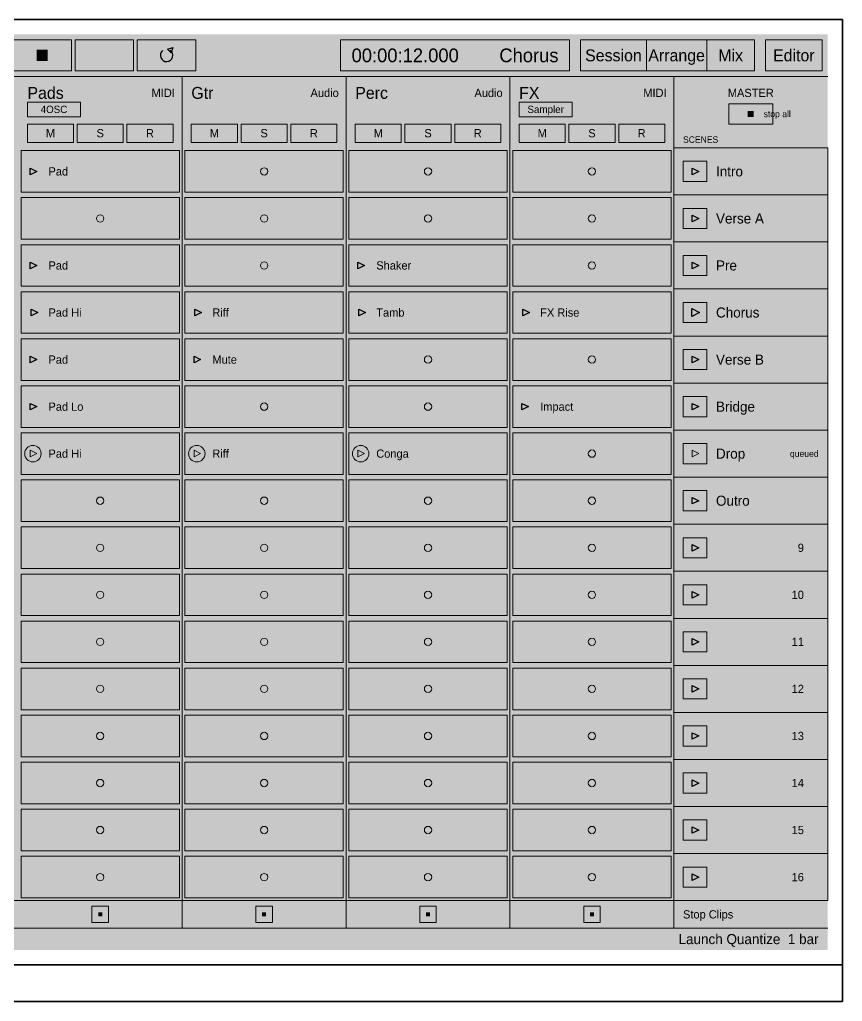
# Model space of a CAD drawing. Extents: x -16 to 1616, y -1056 to 16.
# Drawn here: x 718 to 1616, y -1056 to 16 of the extents above; entities that cross this region are included whole.
import ezdxf
from ezdxf.enums import TextEntityAlignment as Align

# ---------------------------------------------------------------- set-up
doc = ezdxf.new("R2010")
doc.units = 0
for name, color, linetype, lineweight, true_color in [('FORGE-SHEET', 7, 'Continuous', 35, 0x9aa2a8), ('UI-ACCENT', 7, 'Continuous', 18, 0xe0902f), ('UI-CLIP', 7, 'Continuous', 13, 0x2d3135), ('UI-GHOST', 7, 'Continuous', 9, 0x555c62), ('UI-HAIRLINE', 7, 'Continuous', 9, 0x34383c), ('UI-RECORD', 7, 'Continuous', 18, 0xe24b4a)]:
    doc.layers.add(name, color=color, linetype=linetype, lineweight=lineweight, true_color=true_color)
for name, color, linetype, true_color in [('UI-PANEL-BG', 7, 'Continuous', 0x232629), ('UI-RAISED', 7, 'Continuous', 0x2d3135), ('UI-SHELL-BG', 7, 'Continuous', 0x1a1c1e), ('UI-TEXT', 7, 'Continuous', 0xd6d9dc), ('UI-TEXT-SEC', 7, 'Continuous', 0x8a9095)]:
    doc.layers.add(name, color=color, linetype=linetype, true_color=true_color)

msp = doc.modelspace()

# ---------------------------------------------------------------- hatches: boundary and pattern name
at = {"layer": 'UI-ACCENT'}
h = msp.add_hatch(color=256, dxfattribs=at)
h.dxf.hatch_style = 1
h.paths.add_polyline_path([(1330, -6), (1402, -6), (1402, -40), (1330, -40)])
at = {"layer": 'UI-ACCENT', "true_color": 0xe0902f}
h = msp.add_hatch(color=7, dxfattribs=at)
h.dxf.hatch_style = 1
edge = h.paths.add_edge_path()
edge.add_arc((732, -303.8), 9, 0, 360)
h = msp.add_hatch(color=7, dxfattribs=at)
h.dxf.hatch_style = 1
edge = h.paths.add_edge_path()
edge.add_arc((911, -303.8), 9, 0, 360)
h = msp.add_hatch(color=7, dxfattribs=at)
h.dxf.hatch_style = 1
edge = h.paths.add_edge_path()
edge.add_arc((1090, -303.8), 9, 0, 360)
h = msp.add_hatch(color=7, dxfattribs=at)
h.dxf.hatch_style = 1
edge = h.paths.add_edge_path()
edge.add_arc((1269, -303.8), 9, 0, 360)
at = {"layer": 'UI-ACCENT'}
h = msp.add_hatch(color=256, dxfattribs=at)
h.dxf.hatch_style = 1
h.paths.add_polyline_path([(1442, -292.8), (1468, -292.8), (1468, -314.8), (1442, -314.8)])
h = msp.add_hatch(color=256, dxfattribs=at)
h.dxf.hatch_style = 1
h.paths.add_polyline_path([(803.3, -958.8), (807.7, -958.8), (807.7, -963.2), (803.3, -963.2)])
h = msp.add_hatch(color=256, dxfattribs=at)
h.dxf.hatch_style = 1
h.paths.add_polyline_path([(982.3, -958.8), (986.7, -958.8), (986.7, -963.2), (982.3, -963.2)])
h = msp.add_hatch(color=256, dxfattribs=at)
h.dxf.hatch_style = 1
h.paths.add_polyline_path([(1161.3, -958.8), (1165.7, -958.8), (1165.7, -963.2), (1161.3, -963.2)])
h = msp.add_hatch(color=256, dxfattribs=at)
h.dxf.hatch_style = 1
h.paths.add_polyline_path([(1340.3, -958.8), (1344.7, -958.8), (1344.7, -963.2), (1340.3, -963.2)])
at = {"layer": 'UI-CLIP', "true_color": 0xc95b6b}
h = msp.add_hatch(color=7, dxfattribs=at)
h.dxf.hatch_style = 1
h.paths.add_polyline_path([(716, -46), (895, -46), (895, -51), (716, -51)])
at = {"layer": 'UI-CLIP', "true_color": 0x5a86c4}
h = msp.add_hatch(color=7, dxfattribs=at)
h.dxf.hatch_style = 1
h.paths.add_polyline_path([(895, -46), (1074, -46), (1074, -51), (895, -51)])
at = {"layer": 'UI-CLIP', "true_color": 0xb7a04a}
h = msp.add_hatch(color=7, dxfattribs=at)
h.dxf.hatch_style = 1
h.paths.add_polyline_path([(1074, -46), (1253, -46), (1253, -51), (1074, -51)])
at = {"layer": 'UI-CLIP', "true_color": 0x7c8a95}
h = msp.add_hatch(color=7, dxfattribs=at)
h.dxf.hatch_style = 1
h.paths.add_polyline_path([(1253, -46), (1432, -46), (1432, -51), (1253, -51)])
at = {"layer": 'UI-CLIP', "true_color": 0xe0902f}
h = msp.add_hatch(color=7, dxfattribs=at)
h.dxf.hatch_style = 1
h.paths.add_polyline_path([(1432, -46), (1600, -46), (1600, -51), (1432, -51)])
at = {"layer": 'UI-CLIP', "true_color": 0x713a42}
h = msp.add_hatch(color=7, dxfattribs=at)
h.dxf.hatch_style = 1
h.paths.add_polyline_path([(719, -127), (892, -127), (892, -172.4), (719, -172.4)])
h = msp.add_hatch(color=7, dxfattribs=at)
h.dxf.hatch_style = 1
h.paths.add_polyline_path([(719, -229.8), (892, -229.8), (892, -275.1), (719, -275.1)])
at = {"layer": 'UI-CLIP', "true_color": 0x685d32}
h = msp.add_hatch(color=7, dxfattribs=at)
h.dxf.hatch_style = 1
h.paths.add_polyline_path([(1077, -229.8), (1250, -229.8), (1250, -275.1), (1077, -275.1)])
at = {"layer": 'UI-CLIP', "true_color": 0x713a42}
h = msp.add_hatch(color=7, dxfattribs=at)
h.dxf.hatch_style = 1
h.paths.add_polyline_path([(719, -281.1), (892, -281.1), (892, -326.5), (719, -326.5)])
at = {"layer": 'UI-CLIP', "true_color": 0x3a506f}
h = msp.add_hatch(color=7, dxfattribs=at)
h.dxf.hatch_style = 1
h.paths.add_polyline_path([(898, -281.1), (1071, -281.1), (1071, -326.5), (898, -326.5)])
at = {"layer": 'UI-CLIP', "true_color": 0x685d32}
h = msp.add_hatch(color=7, dxfattribs=at)
h.dxf.hatch_style = 1
h.paths.add_polyline_path([(1077, -281.1), (1250, -281.1), (1250, -326.5), (1077, -326.5)])
at = {"layer": 'UI-CLIP', "true_color": 0x4b5257}
h = msp.add_hatch(color=7, dxfattribs=at)
h.dxf.hatch_style = 1
h.paths.add_polyline_path([(1256, -281.1), (1429, -281.1), (1429, -326.5), (1256, -326.5)])
at = {"layer": 'UI-CLIP', "true_color": 0xe0902f}
h = msp.add_hatch(color=7, dxfattribs=at)
h.dxf.hatch_style = 1
h.paths.add_polyline_path([(719, -323.5), (796.9, -323.5), (796.9, -326.5), (719, -326.5)])
h = msp.add_hatch(color=7, dxfattribs=at)
h.dxf.hatch_style = 1
h.paths.add_polyline_path([(898, -323.5), (975.9, -323.5), (975.9, -326.5), (898, -326.5)])
h = msp.add_hatch(color=7, dxfattribs=at)
h.dxf.hatch_style = 1
h.paths.add_polyline_path([(1077, -323.5), (1154.8, -323.5), (1154.8, -326.5), (1077, -326.5)])
h = msp.add_hatch(color=7, dxfattribs=at)
h.dxf.hatch_style = 1
h.paths.add_polyline_path([(1256, -323.5), (1333.8, -323.5), (1333.8, -326.5), (1256, -326.5)])
at = {"layer": 'UI-CLIP', "true_color": 0x713a42}
h = msp.add_hatch(color=7, dxfattribs=at)
h.dxf.hatch_style = 1
h.paths.add_polyline_path([(719, -332.5), (892, -332.5), (892, -377.9), (719, -377.9)])
at = {"layer": 'UI-CLIP', "true_color": 0x3a506f}
h = msp.add_hatch(color=7, dxfattribs=at)
h.dxf.hatch_style = 1
h.paths.add_polyline_path([(898, -332.5), (1071, -332.5), (1071, -377.9), (898, -377.9)])
at = {"layer": 'UI-CLIP', "true_color": 0x713a42}
h = msp.add_hatch(color=7, dxfattribs=at)
h.dxf.hatch_style = 1
h.paths.add_polyline_path([(719, -383.9), (892, -383.9), (892, -429.2), (719, -429.2)])
at = {"layer": 'UI-CLIP', "true_color": 0x4b5257}
h = msp.add_hatch(color=7, dxfattribs=at)
h.dxf.hatch_style = 1
h.paths.add_polyline_path([(1256, -383.9), (1429, -383.9), (1429, -429.2), (1256, -429.2)])
at = {"layer": 'UI-CLIP', "true_color": 0x713a42}
h = msp.add_hatch(color=7, dxfattribs=at)
h.dxf.hatch_style = 1
h.paths.add_polyline_path([(719, -435.2), (892, -435.2), (892, -480.6), (719, -480.6)])
at = {"layer": 'UI-CLIP', "true_color": 0x3a506f}
h = msp.add_hatch(color=7, dxfattribs=at)
h.dxf.hatch_style = 1
h.paths.add_polyline_path([(898, -435.2), (1071, -435.2), (1071, -480.6), (898, -480.6)])
at = {"layer": 'UI-CLIP', "true_color": 0x685d32}
h = msp.add_hatch(color=7, dxfattribs=at)
h.dxf.hatch_style = 1
h.paths.add_polyline_path([(1077, -435.2), (1250, -435.2), (1250, -480.6), (1077, -480.6)])
at = {"layer": 'UI-PANEL-BG'}
h = msp.add_hatch(color=256, dxfattribs=at)
h.dxf.hatch_style = 1
h.paths.add_polyline_path([(0, 0), (1600, 0), (1600, -46), (0, -46)])
h = msp.add_hatch(color=256, dxfattribs=at)
h.dxf.hatch_style = 1
h.paths.add_polyline_path([(716, -46), (895, -46), (895, -124), (716, -124)])
h = msp.add_hatch(color=256, dxfattribs=at)
h.dxf.hatch_style = 1
h.paths.add_polyline_path([(895, -46), (1074, -46), (1074, -124), (895, -124)])
h = msp.add_hatch(color=256, dxfattribs=at)
h.dxf.hatch_style = 1
h.paths.add_polyline_path([(1074, -46), (1253, -46), (1253, -124), (1074, -124)])
h = msp.add_hatch(color=256, dxfattribs=at)
h.dxf.hatch_style = 1
h.paths.add_polyline_path([(1253, -46), (1432, -46), (1432, -124), (1253, -124)])
h = msp.add_hatch(color=256, dxfattribs=at)
h.dxf.hatch_style = 1
h.paths.add_polyline_path([(1432, -46), (1600, -46), (1600, -124), (1432, -124)])
h = msp.add_hatch(color=256, dxfattribs=at)
h.dxf.hatch_style = 1
h.paths.add_polyline_path([(1432, -124), (1600, -124), (1600, -175.4), (1432, -175.4)])
h = msp.add_hatch(color=256, dxfattribs=at)
h.dxf.hatch_style = 1
h.paths.add_polyline_path([(1432, -175.4), (1600, -175.4), (1600, -226.8), (1432, -226.8)])
h = msp.add_hatch(color=256, dxfattribs=at)
h.dxf.hatch_style = 1
h.paths.add_polyline_path([(1432, -226.8), (1600, -226.8), (1600, -278.1), (1432, -278.1)])
h = msp.add_hatch(color=256, dxfattribs=at)
h.dxf.hatch_style = 1
h.paths.add_polyline_path([(1432, -278.1), (1600, -278.1), (1600, -329.5), (1432, -329.5)])
h = msp.add_hatch(color=256, dxfattribs=at)
h.dxf.hatch_style = 1
h.paths.add_polyline_path([(1432, -329.5), (1600, -329.5), (1600, -380.9), (1432, -380.9)])
h = msp.add_hatch(color=256, dxfattribs=at)
h.dxf.hatch_style = 1
h.paths.add_polyline_path([(1432, -380.9), (1600, -380.9), (1600, -432.2), (1432, -432.2)])
h = msp.add_hatch(color=256, dxfattribs=at)
h.dxf.hatch_style = 1
h.paths.add_polyline_path([(1432, -432.2), (1600, -432.2), (1600, -483.6), (1432, -483.6)])
h = msp.add_hatch(color=256, dxfattribs=at)
h.dxf.hatch_style = 1
h.paths.add_polyline_path([(1432, -483.6), (1600, -483.6), (1600, -535), (1432, -535)])
h = msp.add_hatch(color=256, dxfattribs=at)
h.dxf.hatch_style = 1
h.paths.add_polyline_path([(1432, -535), (1600, -535), (1600, -586.4), (1432, -586.4)])
h = msp.add_hatch(color=256, dxfattribs=at)
h.dxf.hatch_style = 1
h.paths.add_polyline_path([(1432, -586.4), (1600, -586.4), (1600, -637.8), (1432, -637.8)])
h = msp.add_hatch(color=256, dxfattribs=at)
h.dxf.hatch_style = 1
h.paths.add_polyline_path([(1432, -637.8), (1600, -637.8), (1600, -689.1), (1432, -689.1)])
h = msp.add_hatch(color=256, dxfattribs=at)
h.dxf.hatch_style = 1
h.paths.add_polyline_path([(1432, -689.1), (1600, -689.1), (1600, -740.5), (1432, -740.5)])
h = msp.add_hatch(color=256, dxfattribs=at)
h.dxf.hatch_style = 1
h.paths.add_polyline_path([(1432, -740.5), (1600, -740.5), (1600, -791.9), (1432, -791.9)])
h = msp.add_hatch(color=256, dxfattribs=at)
h.dxf.hatch_style = 1
h.paths.add_polyline_path([(1432, -791.9), (1600, -791.9), (1600, -843.2), (1432, -843.2)])
h = msp.add_hatch(color=256, dxfattribs=at)
h.dxf.hatch_style = 1
h.paths.add_polyline_path([(1432, -843.2), (1600, -843.2), (1600, -894.6), (1432, -894.6)])
h = msp.add_hatch(color=256, dxfattribs=at)
h.dxf.hatch_style = 1
h.paths.add_polyline_path([(1432, -894.6), (1600, -894.6), (1600, -946), (1432, -946)])
h = msp.add_hatch(color=256, dxfattribs=at)
h.dxf.hatch_style = 1
h.paths.add_polyline_path([(0, -946), (1600, -946), (1600, -976), (0, -976)])
h = msp.add_hatch(color=256, dxfattribs=at)
h.dxf.hatch_style = 1
h.paths.add_polyline_path([(0, -976), (1600, -976), (1600, -1000), (0, -1000)])
at = {"layer": 'UI-RAISED'}
h = msp.add_hatch(color=256, dxfattribs=at)
h.dxf.hatch_style = 1
h.paths.add_polyline_path([(710, -6), (774, -6), (774, -40), (710, -40)])
h = msp.add_hatch(color=256, dxfattribs=at)
h.dxf.hatch_style = 1
h.paths.add_polyline_path([(778, -6), (842, -6), (842, -40), (778, -40)])
h = msp.add_hatch(color=256, dxfattribs=at)
h.dxf.hatch_style = 1
h.paths.add_polyline_path([(846, -6), (910, -6), (910, -40), (846, -40)])
h = msp.add_hatch(color=256, dxfattribs=at)
h.dxf.hatch_style = 1
h.paths.add_polyline_path([(1068, -6), (1318, -6), (1318, -40), (1068, -40)])
h = msp.add_hatch(color=256, dxfattribs=at)
h.dxf.hatch_style = 1
h.paths.add_polyline_path([(1402, -6), (1468, -6), (1468, -40), (1402, -40)])
h = msp.add_hatch(color=256, dxfattribs=at)
h.dxf.hatch_style = 1
h.paths.add_polyline_path([(1468, -6), (1520, -6), (1520, -40), (1468, -40)])
h = msp.add_hatch(color=256, dxfattribs=at)
h.dxf.hatch_style = 1
h.paths.add_polyline_path([(1532, -6), (1594, -6), (1594, -40), (1532, -40)])
h = msp.add_hatch(color=256, dxfattribs=at)
h.dxf.hatch_style = 1
h.paths.add_polyline_path([(726, -74), (784, -74), (784, -90), (726, -90)])
h = msp.add_hatch(color=256, dxfattribs=at)
h.dxf.hatch_style = 1
h.paths.add_polyline_path([(1263, -74), (1321, -74), (1321, -90), (1263, -90)])
h = msp.add_hatch(color=256, dxfattribs=at)
h.dxf.hatch_style = 1
h.paths.add_polyline_path([(1492, -76), (1540, -76), (1540, -98), (1492, -98)])
h = msp.add_hatch(color=256, dxfattribs=at)
h.dxf.hatch_style = 1
h.paths.add_polyline_path([(726, -98), (776.3, -98), (776.3, -118), (726, -118)])
h = msp.add_hatch(color=256, dxfattribs=at)
h.dxf.hatch_style = 1
h.paths.add_polyline_path([(780.3, -98), (830.7, -98), (830.7, -118), (780.3, -118)])
h = msp.add_hatch(color=256, dxfattribs=at)
h.dxf.hatch_style = 1
h.paths.add_polyline_path([(834.7, -98), (885, -98), (885, -118), (834.7, -118)])
h = msp.add_hatch(color=256, dxfattribs=at)
h.dxf.hatch_style = 1
h.paths.add_polyline_path([(905, -98), (955.3, -98), (955.3, -118), (905, -118)])
h = msp.add_hatch(color=256, dxfattribs=at)
h.dxf.hatch_style = 1
h.paths.add_polyline_path([(959.3, -98), (1009.7, -98), (1009.7, -118), (959.3, -118)])
h = msp.add_hatch(color=256, dxfattribs=at)
h.dxf.hatch_style = 1
h.paths.add_polyline_path([(1013.7, -98), (1064, -98), (1064, -118), (1013.7, -118)])
h = msp.add_hatch(color=256, dxfattribs=at)
h.dxf.hatch_style = 1
h.paths.add_polyline_path([(1084, -98), (1134.3, -98), (1134.3, -118), (1084, -118)])
h = msp.add_hatch(color=256, dxfattribs=at)
h.dxf.hatch_style = 1
h.paths.add_polyline_path([(1138.3, -98), (1188.7, -98), (1188.7, -118), (1138.3, -118)])
h = msp.add_hatch(color=256, dxfattribs=at)
h.dxf.hatch_style = 1
h.paths.add_polyline_path([(1192.7, -98), (1243, -98), (1243, -118), (1192.7, -118)])
h = msp.add_hatch(color=256, dxfattribs=at)
h.dxf.hatch_style = 1
h.paths.add_polyline_path([(1263, -98), (1313.3, -98), (1313.3, -118), (1263, -118)])
h = msp.add_hatch(color=256, dxfattribs=at)
h.dxf.hatch_style = 1
h.paths.add_polyline_path([(1317.3, -98), (1367.7, -98), (1367.7, -118), (1317.3, -118)])
h = msp.add_hatch(color=256, dxfattribs=at)
h.dxf.hatch_style = 1
h.paths.add_polyline_path([(1371.7, -98), (1422, -98), (1422, -118), (1371.7, -118)])
h = msp.add_hatch(color=256, dxfattribs=at)
h.dxf.hatch_style = 1
h.paths.add_polyline_path([(1442, -138.7), (1468, -138.7), (1468, -160.7), (1442, -160.7)])
h = msp.add_hatch(color=256, dxfattribs=at)
h.dxf.hatch_style = 1
h.paths.add_polyline_path([(1442, -190.1), (1468, -190.1), (1468, -212.1), (1442, -212.1)])
h = msp.add_hatch(color=256, dxfattribs=at)
h.dxf.hatch_style = 1
h.paths.add_polyline_path([(1442, -241.4), (1468, -241.4), (1468, -263.4), (1442, -263.4)])
h = msp.add_hatch(color=256, dxfattribs=at)
h.dxf.hatch_style = 1
h.paths.add_polyline_path([(1442, -344.2), (1468, -344.2), (1468, -366.2), (1442, -366.2)])
h = msp.add_hatch(color=256, dxfattribs=at)
h.dxf.hatch_style = 1
h.paths.add_polyline_path([(1442, -395.6), (1468, -395.6), (1468, -417.6), (1442, -417.6)])
h = msp.add_hatch(color=256, dxfattribs=at)
h.dxf.hatch_style = 1
h.paths.add_polyline_path([(1442, -446.9), (1468, -446.9), (1468, -468.9), (1442, -468.9)])
h = msp.add_hatch(color=256, dxfattribs=at)
h.dxf.hatch_style = 1
h.paths.add_polyline_path([(1442, -498.3), (1468, -498.3), (1468, -520.3), (1442, -520.3)])
h = msp.add_hatch(color=256, dxfattribs=at)
h.dxf.hatch_style = 1
h.paths.add_polyline_path([(1442, -549.7), (1468, -549.7), (1468, -571.7), (1442, -571.7)])
h = msp.add_hatch(color=256, dxfattribs=at)
h.dxf.hatch_style = 1
h.paths.add_polyline_path([(1442, -601.1), (1468, -601.1), (1468, -623.1), (1442, -623.1)])
h = msp.add_hatch(color=256, dxfattribs=at)
h.dxf.hatch_style = 1
h.paths.add_polyline_path([(1442, -652.4), (1468, -652.4), (1468, -674.4), (1442, -674.4)])
h = msp.add_hatch(color=256, dxfattribs=at)
h.dxf.hatch_style = 1
h.paths.add_polyline_path([(1442, -703.8), (1468, -703.8), (1468, -725.8), (1442, -725.8)])
h = msp.add_hatch(color=256, dxfattribs=at)
h.dxf.hatch_style = 1
h.paths.add_polyline_path([(1442, -755.2), (1468, -755.2), (1468, -777.2), (1442, -777.2)])
h = msp.add_hatch(color=256, dxfattribs=at)
h.dxf.hatch_style = 1
h.paths.add_polyline_path([(1442, -806.6), (1468, -806.6), (1468, -828.6), (1442, -828.6)])
h = msp.add_hatch(color=256, dxfattribs=at)
h.dxf.hatch_style = 1
h.paths.add_polyline_path([(1442, -857.9), (1468, -857.9), (1468, -879.9), (1442, -879.9)])
h = msp.add_hatch(color=256, dxfattribs=at)
h.dxf.hatch_style = 1
h.paths.add_polyline_path([(1442, -909.3), (1468, -909.3), (1468, -931.3), (1442, -931.3)])
h = msp.add_hatch(color=256, dxfattribs=at)
h.dxf.hatch_style = 1
h.paths.add_polyline_path([(796.5, -952), (814.5, -952), (814.5, -970), (796.5, -970)])
h = msp.add_hatch(color=256, dxfattribs=at)
h.dxf.hatch_style = 1
h.paths.add_polyline_path([(975.5, -952), (993.5, -952), (993.5, -970), (975.5, -970)])
h = msp.add_hatch(color=256, dxfattribs=at)
h.dxf.hatch_style = 1
h.paths.add_polyline_path([(1154.5, -952), (1172.5, -952), (1172.5, -970), (1154.5, -970)])
h = msp.add_hatch(color=256, dxfattribs=at)
h.dxf.hatch_style = 1
h.paths.add_polyline_path([(1333.5, -952), (1351.5, -952), (1351.5, -970), (1333.5, -970)])
at = {"layer": 'UI-RECORD'}
h = msp.add_hatch(color=256, dxfattribs=at)
h.dxf.hatch_style = 1
edge = h.paths.add_edge_path()
edge.add_arc((810, -23), 6.82, 0, 360)
at = {"layer": 'UI-SHELL-BG'}
h = msp.add_hatch(color=256, dxfattribs=at)
h.dxf.hatch_style = 1
h.paths.add_polyline_path([(0, -46), (1600, -46), (1600, -976), (0, -976)])
at = {"layer": 'UI-TEXT'}
h = msp.add_hatch(color=256, dxfattribs=at)
h.dxf.hatch_style = 1
h.paths.add_polyline_path([(736, -16.9), (748.1, -16.9), (748.1, -29.1), (736, -29.1)])
at = {"layer": 'UI-TEXT-SEC'}
h = msp.add_hatch(color=256, dxfattribs=at)
h.dxf.hatch_style = 1
h.paths.add_polyline_path([(1512.7, -83.7), (1519.3, -83.7), (1519.3, -90.3), (1512.7, -90.3)])

# ---------------------------------------------------------------- linework, layer by layer
at = {"layer": 'FORGE-SHEET'}
msp.add_line((-16, -1016), (1616, -1016), dxfattribs=at)
msp.add_lwpolyline([(-16, 16), (1616, 16), (1616, -1056), (-16, -1056)], close=True, dxfattribs=at)
at = {"layer": 'UI-ACCENT'}
for points in [[(719, -281.1), (892, -281.1), (892, -326.5), (719, -326.5)], [(898, -281.1), (1071, -281.1), (1071, -326.5), (898, -326.5)], [(1077, -281.1), (1250, -281.1), (1250, -326.5), (1077, -326.5)], [(1256, -281.1), (1429, -281.1), (1429, -326.5), (1256, -326.5)], [(1442, -292.8), (1468, -292.8), (1468, -314.8), (1442, -314.8)], [(719, -435.2), (892, -435.2), (892, -480.6), (719, -480.6)], [(898, -435.2), (1071, -435.2), (1071, -480.6), (898, -480.6)], [(1077, -435.2), (1250, -435.2), (1250, -480.6), (1077, -480.6)], [(1442, -446.9), (1468, -446.9), (1468, -468.9), (1442, -468.9)], [(729, -454.3), (736.2, -457.9), (729, -461.5)], [(908, -454.3), (915.2, -457.9), (908, -461.5)], [(1087, -454.3), (1094.2, -457.9), (1087, -461.5)], [(1452, -454.3), (1459.2, -457.9), (1452, -461.5)]]:
    msp.add_lwpolyline(points, close=True, dxfattribs=at)
for centre in [(732, -457.9), (911, -457.9), (1090, -457.9)]:
    msp.add_circle(centre, 9, dxfattribs=at)
at = {"layer": 'UI-GHOST'}
for points in [[(898, -127), (1071, -127), (1071, -172.4), (898, -172.4)], [(1077, -127), (1250, -127), (1250, -172.4), (1077, -172.4)], [(1256, -127), (1429, -127), (1429, -172.4), (1256, -172.4)], [(719, -178.4), (892, -178.4), (892, -223.8), (719, -223.8)], [(898, -178.4), (1071, -178.4), (1071, -223.8), (898, -223.8)], [(1077, -178.4), (1250, -178.4), (1250, -223.8), (1077, -223.8)], [(1256, -178.4), (1429, -178.4), (1429, -223.8), (1256, -223.8)], [(898, -229.8), (1071, -229.8), (1071, -275.1), (898, -275.1)], [(1256, -229.8), (1429, -229.8), (1429, -275.1), (1256, -275.1)], [(1077, -332.5), (1250, -332.5), (1250, -377.9), (1077, -377.9)], [(1256, -332.5), (1429, -332.5), (1429, -377.9), (1256, -377.9)], [(898, -383.9), (1071, -383.9), (1071, -429.2), (898, -429.2)], [(1077, -383.9), (1250, -383.9), (1250, -429.2), (1077, -429.2)], [(1256, -435.2), (1429, -435.2), (1429, -480.6), (1256, -480.6)], [(719, -486.6), (892, -486.6), (892, -532), (719, -532)], [(898, -486.6), (1071, -486.6), (1071, -532), (898, -532)], [(1077, -486.6), (1250, -486.6), (1250, -532), (1077, -532)], [(1256, -486.6), (1429, -486.6), (1429, -532), (1256, -532)], [(719, -538), (892, -538), (892, -583.4), (719, -583.4)], [(898, -538), (1071, -538), (1071, -583.4), (898, -583.4)], [(1077, -538), (1250, -538), (1250, -583.4), (1077, -583.4)], [(1256, -538), (1429, -538), (1429, -583.4), (1256, -583.4)], [(719, -589.4), (892, -589.4), (892, -634.8), (719, -634.8)], [(898, -589.4), (1071, -589.4), (1071, -634.8), (898, -634.8)], [(1077, -589.4), (1250, -589.4), (1250, -634.8), (1077, -634.8)], [(1256, -589.4), (1429, -589.4), (1429, -634.8), (1256, -634.8)], [(719, -640.8), (892, -640.8), (892, -686.1), (719, -686.1)], [(898, -640.8), (1071, -640.8), (1071, -686.1), (898, -686.1)], [(1077, -640.8), (1250, -640.8), (1250, -686.1), (1077, -686.1)], [(1256, -640.8), (1429, -640.8), (1429, -686.1), (1256, -686.1)], [(719, -692.1), (892, -692.1), (892, -737.5), (719, -737.5)], [(898, -692.1), (1071, -692.1), (1071, -737.5), (898, -737.5)], [(1077, -692.1), (1250, -692.1), (1250, -737.5), (1077, -737.5)], [(1256, -692.1), (1429, -692.1), (1429, -737.5), (1256, -737.5)], [(719, -743.5), (892, -743.5), (892, -788.9), (719, -788.9)], [(898, -743.5), (1071, -743.5), (1071, -788.9), (898, -788.9)], [(1077, -743.5), (1250, -743.5), (1250, -788.9), (1077, -788.9)], [(1256, -743.5), (1429, -743.5), (1429, -788.9), (1256, -788.9)], [(719, -794.9), (892, -794.9), (892, -840.2), (719, -840.2)], [(898, -794.9), (1071, -794.9), (1071, -840.2), (898, -840.2)], [(1077, -794.9), (1250, -794.9), (1250, -840.2), (1077, -840.2)], [(1256, -794.9), (1429, -794.9), (1429, -840.2), (1256, -840.2)], [(719, -846.2), (892, -846.2), (892, -891.6), (719, -891.6)], [(898, -846.2), (1071, -846.2), (1071, -891.6), (898, -891.6)], [(1077, -846.2), (1250, -846.2), (1250, -891.6), (1077, -891.6)], [(1256, -846.2), (1429, -846.2), (1429, -891.6), (1256, -891.6)], [(719, -897.6), (892, -897.6), (892, -943), (719, -943)], [(898, -897.6), (1071, -897.6), (1071, -943), (898, -943)], [(1077, -897.6), (1250, -897.6), (1250, -943), (1077, -943)], [(1256, -897.6), (1429, -897.6), (1429, -943), (1256, -943)]]:
    msp.add_lwpolyline(points, close=True, dxfattribs=at)
for centre in [(984.5, -149.7), (1163.5, -149.7), (1342.5, -149.7), (805.5, -201.1), (984.5, -201.1), (1163.5, -201.1), (1342.5, -201.1), (984.5, -252.4), (1342.5, -252.4), (1163.5, -355.2), (1342.5, -355.2), (984.5, -406.6), (1163.5, -406.6), (1342.5, -457.9), (805.5, -509.3), (984.5, -509.3), (1163.5, -509.3), (1342.5, -509.3), (805.5, -560.7), (984.5, -560.7), (1163.5, -560.7), (1342.5, -560.7), (805.5, -612.1), (984.5, -612.1), (1163.5, -612.1), (1342.5, -612.1), (805.5, -663.4), (984.5, -663.4), (1163.5, -663.4), (1342.5, -663.4), (805.5, -714.8), (984.5, -714.8), (1163.5, -714.8), (1342.5, -714.8), (805.5, -766.2), (984.5, -766.2), (1163.5, -766.2), (1342.5, -766.2), (805.5, -817.6), (984.5, -817.6), (1163.5, -817.6), (1342.5, -817.6), (805.5, -868.9), (984.5, -868.9), (1163.5, -868.9), (1342.5, -868.9), (805.5, -920.3), (984.5, -920.3), (1163.5, -920.3), (1342.5, -920.3)]:
    msp.add_circle(centre, 4, dxfattribs=at)
at = {"layer": 'UI-HAIRLINE'}
for p, q in [((0, -46), (1600, -46)), ((895, -46), (895, -124)), ((1074, -46), (1074, -124)), ((1253, -46), (1253, -124)), ((1432, -46), (1432, -124)), ((1432, -46), (1432, -976)), ((895, -124), (895, -946)), ((1074, -124), (1074, -946)), ((1253, -124), (1253, -946)), ((1432, -124), (1432, -946)), ((0, -946), (1600, -946)), ((895, -946), (895, -976)), ((1074, -946), (1074, -976)), ((1253, -946), (1253, -976)), ((1432, -946), (1432, -976)), ((0, -976), (1600, -976))]:
    msp.add_line(p, q, dxfattribs=at)
for points in [[(710, -6), (774, -6), (774, -40), (710, -40)], [(778, -6), (842, -6), (842, -40), (778, -40)], [(846, -6), (910, -6), (910, -40), (846, -40)], [(1068, -6), (1318, -6), (1318, -40), (1068, -40)], [(1330, -6), (1402, -6), (1402, -40), (1330, -40)], [(1402, -6), (1468, -6), (1468, -40), (1402, -40)], [(1468, -6), (1520, -6), (1520, -40), (1468, -40)], [(1532, -6), (1594, -6), (1594, -40), (1532, -40)], [(726, -74), (784, -74), (784, -90), (726, -90)], [(1263, -74), (1321, -74), (1321, -90), (1263, -90)], [(1492, -76), (1540, -76), (1540, -98), (1492, -98)], [(726, -98), (776.3, -98), (776.3, -118), (726, -118)], [(780.3, -98), (830.7, -98), (830.7, -118), (780.3, -118)], [(834.7, -98), (885, -98), (885, -118), (834.7, -118)], [(905, -98), (955.3, -98), (955.3, -118), (905, -118)], [(959.3, -98), (1009.7, -98), (1009.7, -118), (959.3, -118)], [(1013.7, -98), (1064, -98), (1064, -118), (1013.7, -118)], [(1084, -98), (1134.3, -98), (1134.3, -118), (1084, -118)], [(1138.3, -98), (1188.7, -98), (1188.7, -118), (1138.3, -118)], [(1192.7, -98), (1243, -98), (1243, -118), (1192.7, -118)], [(1263, -98), (1313.3, -98), (1313.3, -118), (1263, -118)], [(1317.3, -98), (1367.7, -98), (1367.7, -118), (1317.3, -118)], [(1371.7, -98), (1422, -98), (1422, -118), (1371.7, -118)], [(1432, -124), (1600, -124), (1600, -175.4), (1432, -175.4)], [(1442, -138.7), (1468, -138.7), (1468, -160.7), (1442, -160.7)], [(1432, -175.4), (1600, -175.4), (1600, -226.8), (1432, -226.8)], [(1442, -190.1), (1468, -190.1), (1468, -212.1), (1442, -212.1)], [(1432, -226.8), (1600, -226.8), (1600, -278.1), (1432, -278.1)], [(1442, -241.4), (1468, -241.4), (1468, -263.4), (1442, -263.4)], [(1432, -278.1), (1600, -278.1), (1600, -329.5), (1432, -329.5)], [(1432, -329.5), (1600, -329.5), (1600, -380.9), (1432, -380.9)], [(1442, -344.2), (1468, -344.2), (1468, -366.2), (1442, -366.2)], [(1432, -380.9), (1600, -380.9), (1600, -432.2), (1432, -432.2)], [(1442, -395.6), (1468, -395.6), (1468, -417.6), (1442, -417.6)], [(1432, -432.2), (1600, -432.2), (1600, -483.6), (1432, -483.6)], [(1432, -483.6), (1600, -483.6), (1600, -535), (1432, -535)], [(1442, -498.3), (1468, -498.3), (1468, -520.3), (1442, -520.3)], [(1432, -535), (1600, -535), (1600, -586.4), (1432, -586.4)], [(1442, -549.7), (1468, -549.7), (1468, -571.7), (1442, -571.7)], [(1432, -586.4), (1600, -586.4), (1600, -637.8), (1432, -637.8)], [(1442, -601.1), (1468, -601.1), (1468, -623.1), (1442, -623.1)], [(1432, -637.8), (1600, -637.8), (1600, -689.1), (1432, -689.1)], [(1442, -652.4), (1468, -652.4), (1468, -674.4), (1442, -674.4)], [(1432, -689.1), (1600, -689.1), (1600, -740.5), (1432, -740.5)], [(1442, -703.8), (1468, -703.8), (1468, -725.8), (1442, -725.8)], [(1432, -740.5), (1600, -740.5), (1600, -791.9), (1432, -791.9)], [(1442, -755.2), (1468, -755.2), (1468, -777.2), (1442, -777.2)], [(1432, -791.9), (1600, -791.9), (1600, -843.2), (1432, -843.2)], [(1442, -806.6), (1468, -806.6), (1468, -828.6), (1442, -828.6)], [(1432, -843.2), (1600, -843.2), (1600, -894.6), (1432, -894.6)], [(1442, -857.9), (1468, -857.9), (1468, -879.9), (1442, -879.9)], [(1432, -894.6), (1600, -894.6), (1600, -946), (1432, -946)], [(1442, -909.3), (1468, -909.3), (1468, -931.3), (1442, -931.3)], [(796.5, -952), (814.5, -952), (814.5, -970), (796.5, -970)], [(975.5, -952), (993.5, -952), (993.5, -970), (975.5, -970)], [(1154.5, -952), (1172.5, -952), (1172.5, -970), (1154.5, -970)], [(1333.5, -952), (1351.5, -952), (1351.5, -970), (1333.5, -970)]]:
    msp.add_lwpolyline(points, close=True, dxfattribs=at)
at = {"layer": 'UI-HAIRLINE', "true_color": 0x101010}
for points in [[(719, -127), (892, -127), (892, -172.4), (719, -172.4)], [(719, -229.8), (892, -229.8), (892, -275.1), (719, -275.1)], [(1077, -229.8), (1250, -229.8), (1250, -275.1), (1077, -275.1)], [(719, -332.5), (892, -332.5), (892, -377.9), (719, -377.9)], [(898, -332.5), (1071, -332.5), (1071, -377.9), (898, -377.9)], [(719, -383.9), (892, -383.9), (892, -429.2), (719, -429.2)], [(1256, -383.9), (1429, -383.9), (1429, -429.2), (1256, -429.2)]]:
    msp.add_lwpolyline(points, close=True, dxfattribs=at)
at = {"layer": 'UI-TEXT'}
for points in [[(878.9, -16.4), (884.9, -14.4), (882.9, -20.4)], [(729, -146.1), (736.2, -149.7), (729, -153.3)], [(729, -248.8), (736.2, -252.4), (729, -256)], [(1087, -248.8), (1094.2, -252.4), (1087, -256)], [(729, -351.6), (736.2, -355.2), (729, -358.8)], [(908, -351.6), (915.2, -355.2), (908, -358.8)], [(729, -403), (736.2, -406.6), (729, -410.2)], [(1266, -403), (1273.2, -406.6), (1266, -410.2)]]:
    msp.add_lwpolyline(points, close=True, dxfattribs=at)
at = {"layer": 'UI-TEXT', "true_color": 0x241600}
for points in [[(1451.5, -299.6), (1459.9, -303.8), (1451.5, -308)], [(730, -300.2), (737.2, -303.8), (730, -307.4)], [(909, -300.2), (916.2, -303.8), (909, -307.4)], [(1088, -300.2), (1095.2, -303.8), (1088, -307.4)], [(1267, -300.2), (1274.2, -303.8), (1267, -307.4)]]:
    msp.add_lwpolyline(points, close=True, dxfattribs=at)
at = {"layer": 'UI-TEXT'}
msp.add_arc((878, -23), 6.82, 130, 55, dxfattribs=at)
at = {"layer": 'UI-TEXT-SEC'}
for points in [[(1452, -146.1), (1459.2, -149.7), (1452, -153.3)], [(1452, -197.5), (1459.2, -201.1), (1452, -204.7)], [(1452, -248.8), (1459.2, -252.4), (1452, -256)], [(1452, -351.6), (1459.2, -355.2), (1452, -358.8)], [(1452, -403), (1459.2, -406.6), (1452, -410.2)], [(1452, -505.7), (1459.2, -509.3), (1452, -512.9)], [(1452, -557.1), (1459.2, -560.7), (1452, -564.3)], [(1452, -608.5), (1459.2, -612.1), (1452, -615.7)], [(1452, -659.8), (1459.2, -663.4), (1452, -667)], [(1452, -711.2), (1459.2, -714.8), (1452, -718.4)], [(1452, -762.6), (1459.2, -766.2), (1452, -769.8)], [(1452, -814), (1459.2, -817.6), (1452, -821.2)], [(1452, -865.3), (1459.2, -868.9), (1452, -872.5)], [(1452, -916.7), (1459.2, -920.3), (1452, -923.9)]]:
    msp.add_lwpolyline(points, close=True, dxfattribs=at)

# ---------------------------------------------------------------- texts
at = {"layer": 'UI-ACCENT'}
for s, height, p in [('Chorus', 15, (1306, -23)), ('queued', 7, (1590, -457.9))]:
    msp.add_text(s, height=height, dxfattribs=at).set_placement(p, align=Align.MIDDLE_RIGHT)
for s, height, p in [('MASTER', 9, (1516, -64)), ('4OSC', 8, (755, -82)), ('Sampler', 8, (1292, -82))]:
    msp.add_text(s, height=height, dxfattribs=at).set_placement(p, align=Align.MIDDLE_CENTER)
for s, p in [('Chorus', (1478, -303.8)), ('Drop', (1478, -457.9))]:
    msp.add_text(s, height=11, dxfattribs=at).set_placement(p, align=Align.MIDDLE_LEFT)
at = {"layer": 'UI-TEXT'}
for s, height, p in [('00:00:12.000', 15, (1080, -23)), ('Pads', 13, (726, -64)), ('Gtr', 13, (905, -64)), ('Perc', 13, (1084, -64)), ('FX', 13, (1263, -64)), ('Pad', 9, (749, -149.7)), ('Intro', 11, (1478, -149.7)), ('Verse A', 11, (1478, -201.1)), ('Pad', 9, (749, -252.4)), ('Shaker', 9, (1107, -252.4)), ('Pre', 11, (1478, -252.4)), ('Pad Hi', 9, (749, -303.8)), ('Riff', 9, (928, -303.8)), ('Tamb', 9, (1107, -303.8)), ('FX Rise', 9, (1286, -303.8)), ('Pad', 9, (749, -355.2)), ('Mute', 9, (928, -355.2)), ('Verse B', 11, (1478, -355.2)), ('Pad Lo', 9, (749, -406.6)), ('Impact', 9, (1286, -406.6)), ('Bridge', 11, (1478, -406.6)), ('Pad Hi', 9, (749, -457.9)), ('Riff', 9, (928, -457.9)), ('Conga', 9, (1107, -457.9)), ('Outro', 11, (1478, -509.3))]:
    msp.add_text(s, height=height, dxfattribs=at).set_placement(p, align=Align.MIDDLE_LEFT)
at = {"layer": 'UI-TEXT', "true_color": 0x241600}
msp.add_text('Session', height=13, dxfattribs=at).set_placement((1366, -23), align=Align.MIDDLE_CENTER)
at = {"layer": 'UI-TEXT'}
for s, height, p in [('Arrange', 13, (1435, -23)), ('Mix', 13, (1494, -23)), ('Editor', 13, (1563, -23)), ('M', 9, (751.2, -108)), ('S', 9, (805.5, -108)), ('R', 9, (859.8, -108)), ('M', 9, (930.2, -108)), ('S', 9, (984.5, -108)), ('R', 9, (1038.8, -108)), ('M', 9, (1109.2, -108)), ('S', 9, (1163.5, -108)), ('R', 9, (1217.8, -108)), ('M', 9, (1288.2, -108)), ('S', 9, (1342.5, -108)), ('R', 9, (1396.8, -108))]:
    msp.add_text(s, height=height, dxfattribs=at).set_placement(p, align=Align.MIDDLE_CENTER)
at = {"layer": 'UI-TEXT-SEC'}
for s, height, p in [('MIDI', 9, (887, -64)), ('Audio', 9, (1066, -64)), ('Audio', 9, (1245, -64)), ('MIDI', 9, (1424, -64)), ('9', 9, (1574, -560.7)), ('10', 9, (1574, -612.1)), ('11', 9, (1574, -663.4)), ('12', 9, (1574, -714.8)), ('13', 9, (1574, -766.2)), ('14', 9, (1574, -817.6)), ('15', 9, (1574, -868.9)), ('16', 9, (1574, -920.3)), ('Launch Quantize  1 bar', 11, (1590, -988))]:
    msp.add_text(s, height=height, dxfattribs=at).set_placement(p, align=Align.MIDDLE_RIGHT)
for s, height, p in [('stop all', 7, (1530, -87)), ('SCENES', 7, (1442, -115)), ('Stop Clips', 9, (1442, -961))]:
    msp.add_text(s, height=height, dxfattribs=at).set_placement(p, align=Align.MIDDLE_LEFT)

doc.saveas('drawing.dxf')
